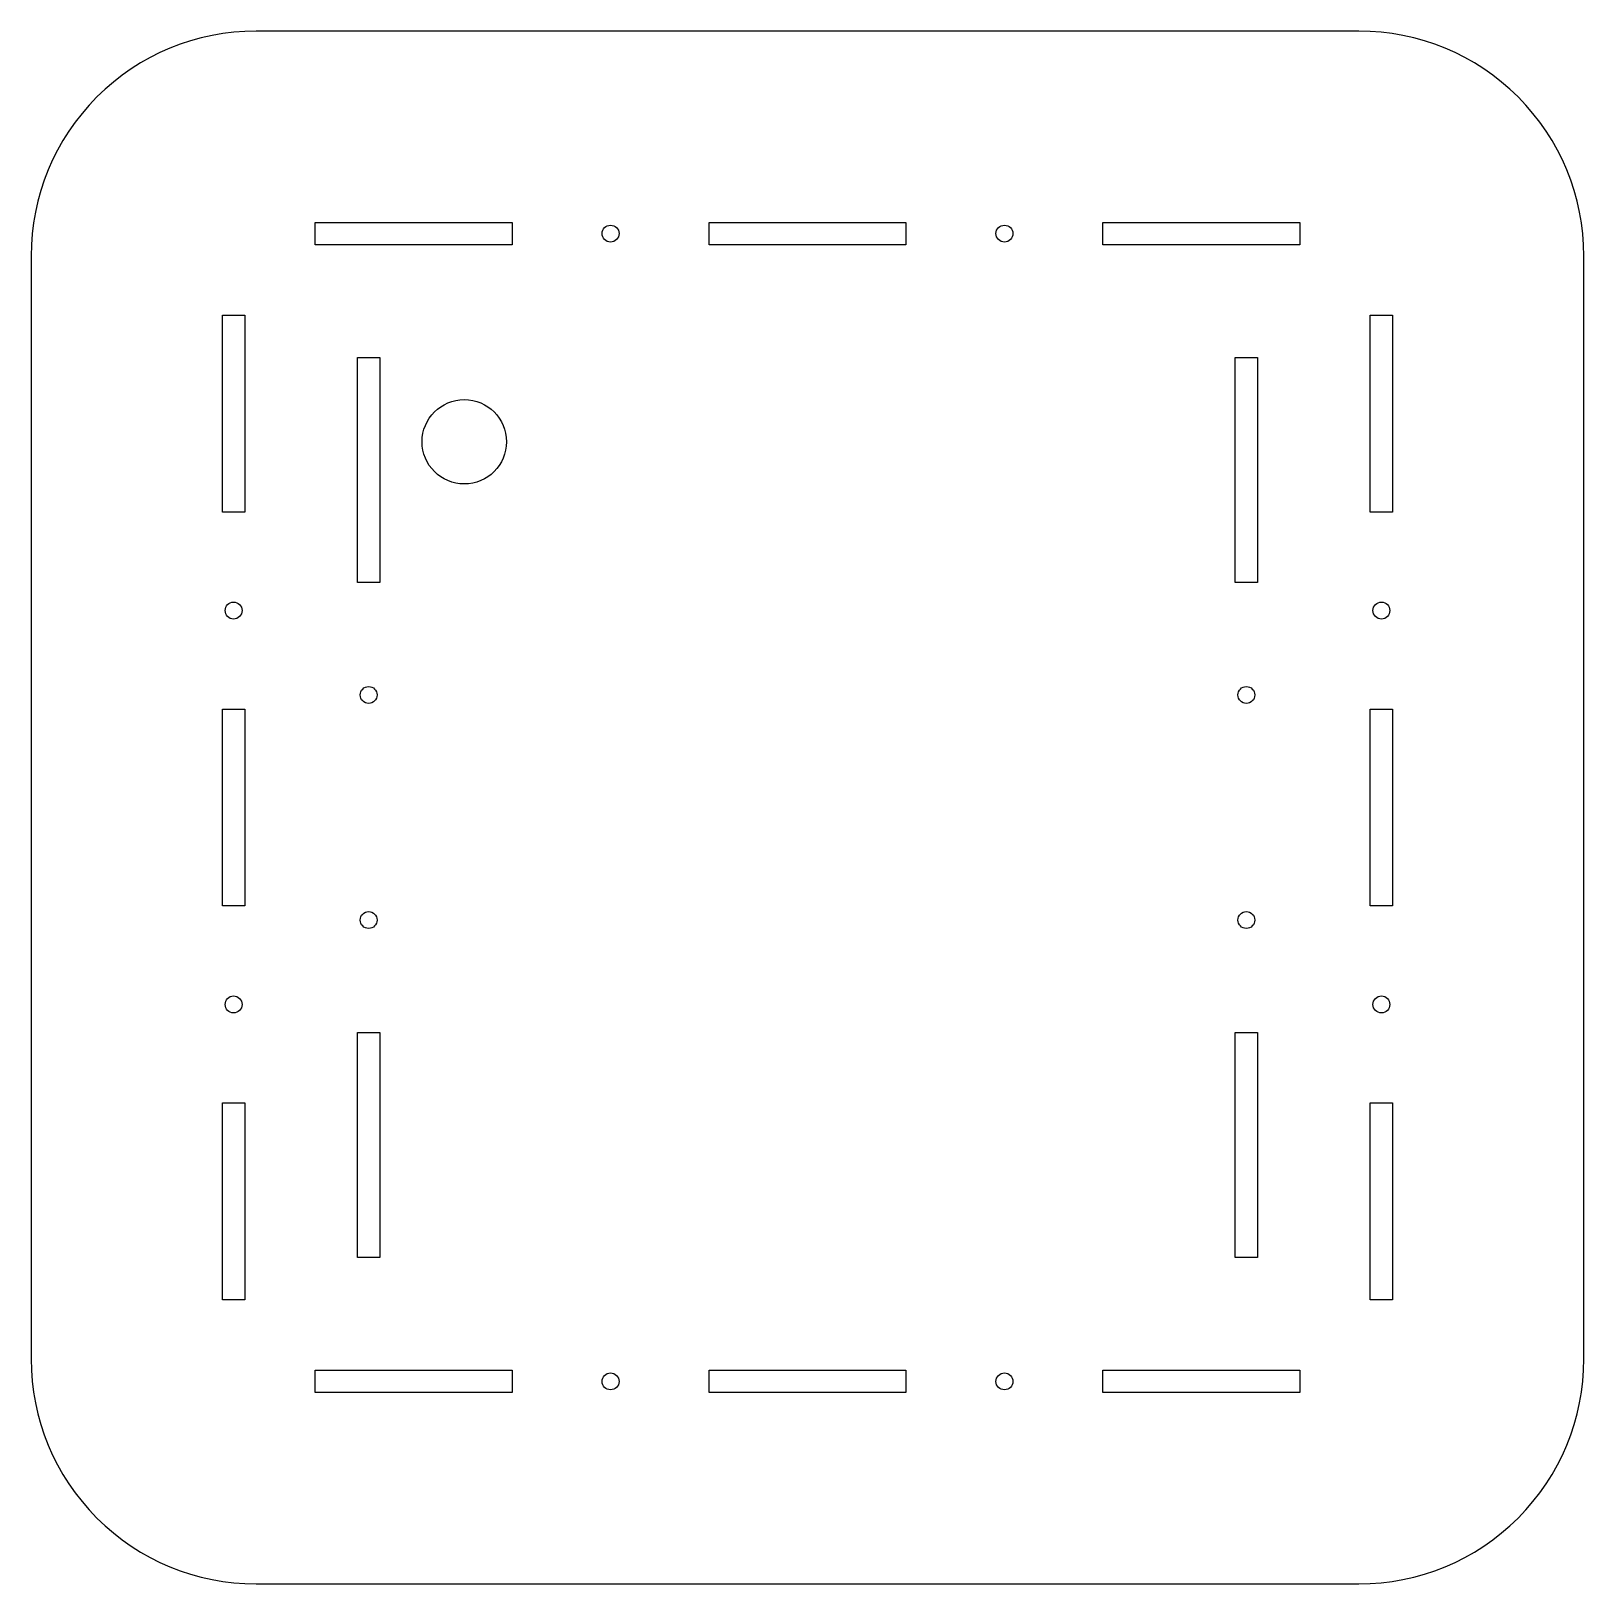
# Model space of a CAD drawing. Header units: millimetres. Extents: x -34 to 242, y -50 to 226.
import ezdxf

# ---------------------------------------------------------------- set-up
doc = ezdxf.new("R2010")
doc.units = ezdxf.units.MM

msp = doc.modelspace()

# ---------------------------------------------------------------- linework, layer by layer
msp.add_lwpolyline([(6, -50.5), (202, -50.5, 0.414214), (242, -10.5), (242, 185.5, 0.414214), (202, 225.5), (6, 225.5, 0.414214), (-34, 185.5), (-34, -10.5, 0.414214)], format="xyb", close=True)
for points in [[(51.5, 187.5), (16.5, 187.5), (16.5, 191.5), (51.5, 191.5)], [(121.5, 187.5), (86.5, 187.5), (86.5, 191.5), (121.5, 191.5)], [(191.5, 187.5), (156.5, 187.5), (156.5, 191.5), (191.5, 191.5)], [(4, 140), (0, 140), (0, 175), (4, 175)], [(204, 140), (204, 175), (208, 175), (208, 140)], [(24, 127.5), (24, 167.5), (28, 167.5), (28, 127.5)], [(180, 127.5), (180, 167.5), (184, 167.5), (184, 127.5)], [(4, 105), (4, 70), (0, 70), (0, 105)], [(204, 70), (204, 105), (208, 105), (208, 70)], [(24, 7.5), (24, 47.5), (28, 47.5), (28, 7.5)], [(180, 7.5), (180, 47.5), (184, 47.5), (184, 7.5)], [(4, 35), (4, 0), (0, 0), (0, 35)], [(204, 0), (204, 35), (208, 35), (208, 0)], [(16.5, -12.5), (51.5, -12.5), (51.5, -16.5), (16.5, -16.5)], [(86.5, -12.5), (121.5, -12.5), (121.5, -16.5), (86.5, -16.5)], [(156.5, -12.5), (191.5, -12.5), (191.5, -16.5), (156.5, -16.5)]]:
    msp.add_lwpolyline(points, close=True)
for centre, radius in [((69, 189.5), 1.5), ((139, 189.5), 1.5), ((43, 152.5), 7.5), ((2, 122.5), 1.5), ((206, 122.5), 1.5), ((26, 107.5), 1.5), ((182, 107.5), 1.5), ((26, 67.5), 1.5), ((182, 67.5), 1.5), ((2, 52.5), 1.5), ((206, 52.5), 1.5), ((69, -14.5), 1.5), ((139, -14.5), 1.5)]:
    msp.add_circle(centre, radius)

doc.saveas('drawing.dxf')
